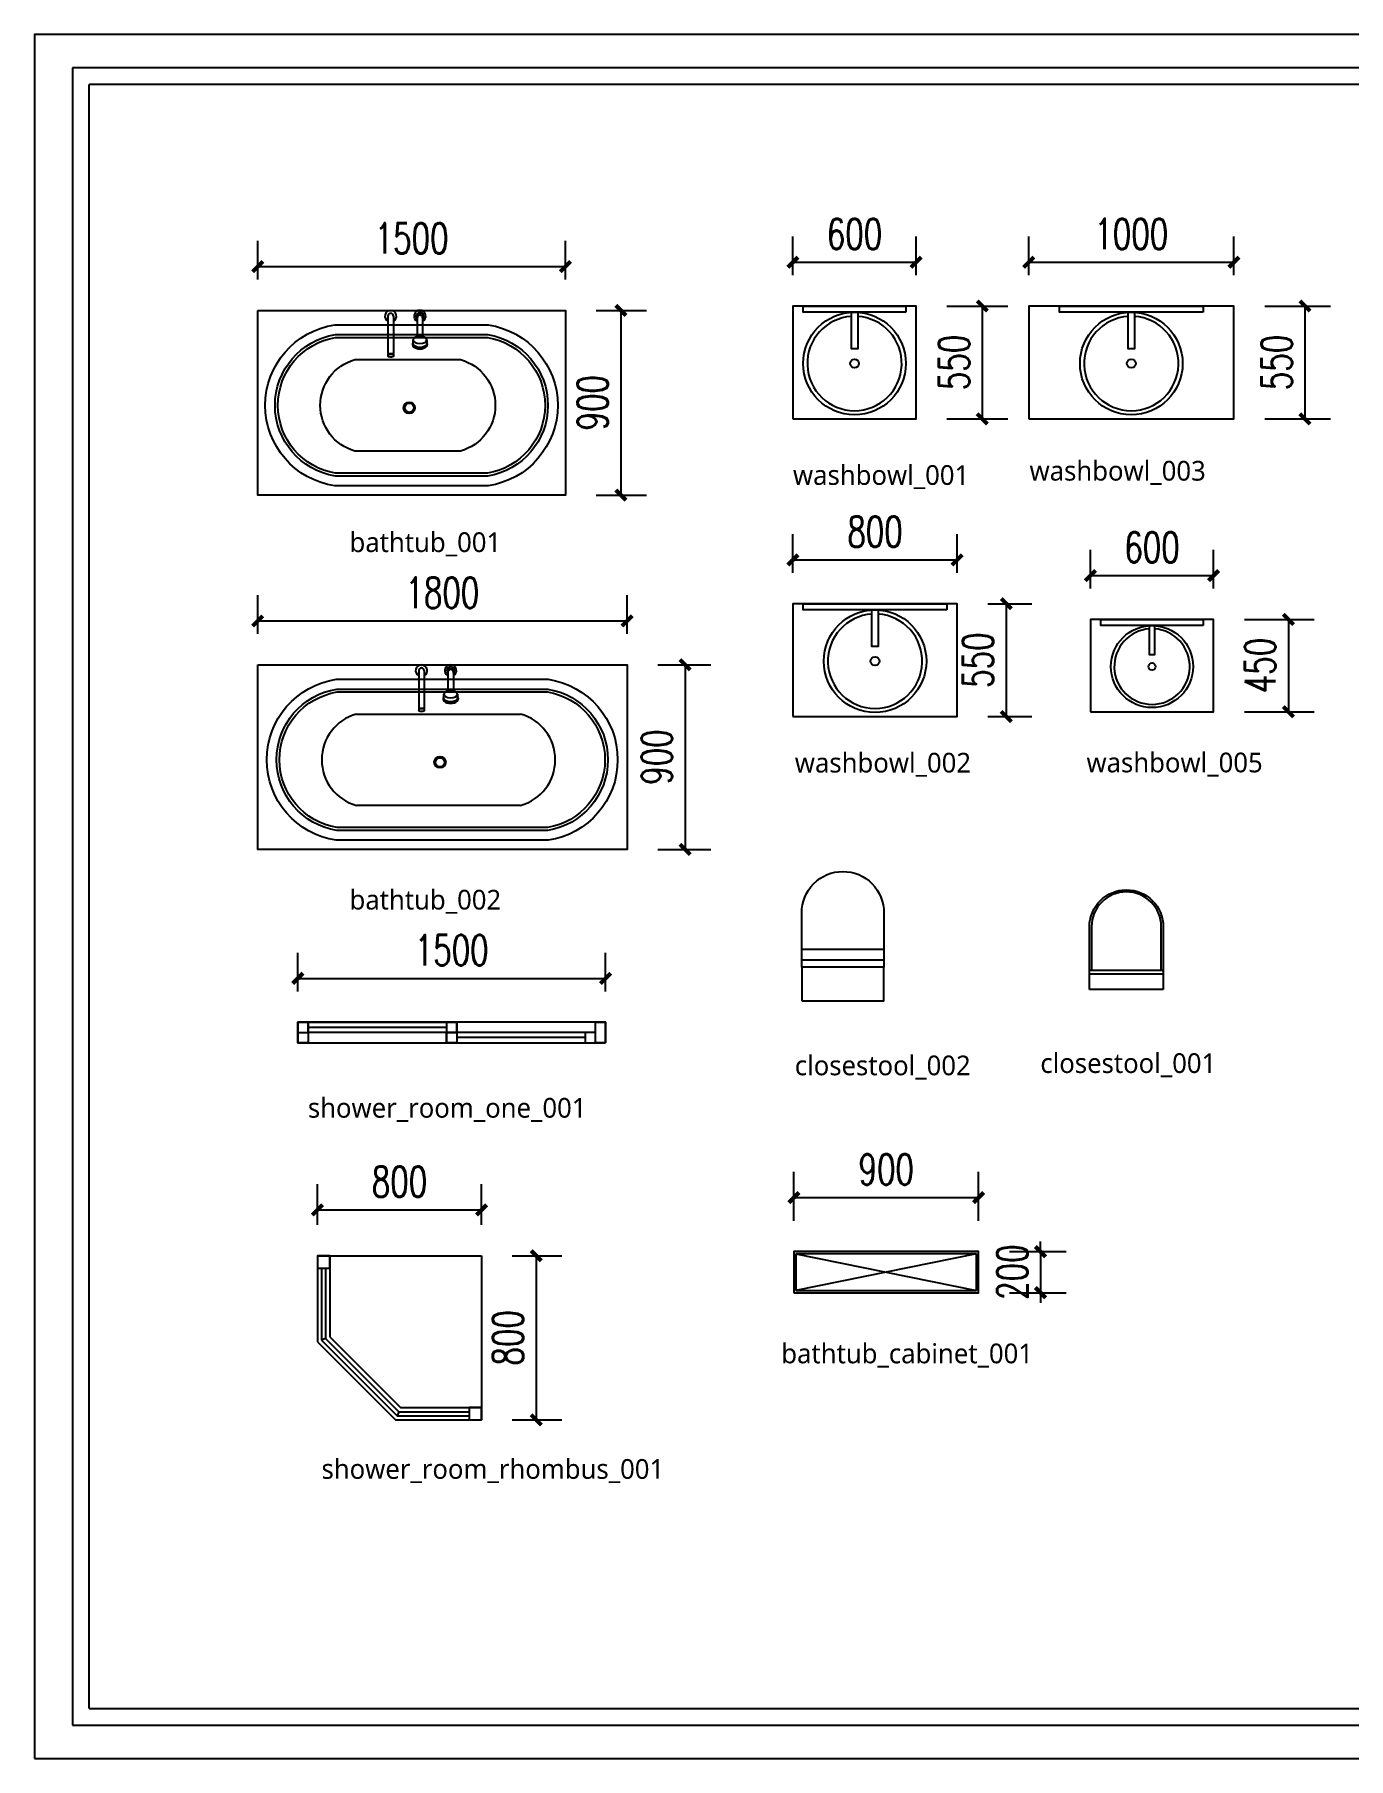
# Model space of a CAD drawing. Extents: x 23971 to 232415, y -48119 to 67869.
# Drawn here: x 183395 to 189799, y 22444 to 30844 of the extents above; entities that cross this region are included whole.
import ezdxf

# ---------------------------------------------------------------- set-up
doc = ezdxf.new("R2010")
doc.units = 0
doc.header["$LTSCALE"] = 1000
doc.header["$MEASUREMENT"] = 0
doc.linetypes.add('DASH', pattern=[0.35, 0.25, -0.1])
doc.linetypes.add('DASHED', pattern=[0.75, 0.5, -0.25])
for name, color, linetype in [('A-WINDOW-门窗', 153, 'Continuous'), ('AXIS', 3, 'Continuous'), ('PM-家具', 146, 'Continuous')]:
    doc.layers.add(name, color=color, linetype=linetype)
doc.styles.add('_TCH_DIM_T3', font='SIMPLEX', dxfattribs={"width": 0.705882, "bigfont": 'GBCBIG'})
doc.styles.get("Standard").update_dxf_attribs({"font": 'gbenor.shx', "bigfont": 'gbcbig.shx'})
doc.dimstyles.new('_TCH_ARCH&&50', dxfattribs={"dimtxt": 148.75, "dimasz": 50, "dimexe": 125, "dimexo": 150, "dimgap": 63.125, "dimtad": 1, "dimdec": 0, "dimzin": 0, "dimdsep": 46, "dimtxsty": '_TCH_DIM_T3', "dimblk": 'ARCHTICK', "dimcen": 0.09, "dimclrt": 7, "dimazin": 2, "dimtfac": 1, "dimtdec": 0, "dimtix": 1, "dimtmove": 2, "dimatfit": 3, "dimfxl": 100, "dimtolj": 1, "dimtzin": 0, "dimarcsym": 0})

# ---------------------------------------------------------------- blocks, each defined once
blk = doc.blocks.new('_ArchTick')
at = {"color": 0, "linetype": 'ByBlock', "const_width": 0.4}
blk.add_lwpolyline([(-0.5, -0.5), (0.5, 0.5)], dxfattribs=at)
blk = doc.blocks.new('*D266')
at = {"layer": 'AXIS', "color": 0, "lineweight": -2, "transparency": 16777216}
for p, q in [((186132.4, 29499.3), (186377.6, 29499.3)), ((186252.6, 29499.3), (186252.6, 28599.3)), ((186132.4, 28599.3), (186377.6, 28599.3))]:
    blk.add_line(p, q, dxfattribs=at)
at = {"layer": 'Defpoints', "color": 0, "transparency": 16777216}
for p in [(185982.4, 29499.3), (185982.4, 28599.3), (186252.6, 28599.3)]:
    blk.add_point(p, dxfattribs=at)
at = {"layer": 'AXIS', "color": 0, "lineweight": -2, "transparency": 16777216, "xscale": 50, "yscale": 50, "zscale": 50}
for p, rotation in [((186252.6, 29499.3), 90), ((186252.6, 28599.3), 270)]:
    blk.add_blockref('_ArchTick', p, dxfattribs=dict(at, rotation=rotation))
at = {"layer": 'AXIS', "color": 7, "transparency": 16777216, "insert": (186115.1, 29049.3), "char_height": 148.75, "attachment_point": 5, "rotation": 90, "style": '_TCH_DIM_T3'}
blk.add_mtext('\\A1;900', dxfattribs=at)
blk = doc.blocks.new('*D267')
at = {"layer": 'AXIS', "color": 0, "lineweight": -2, "transparency": 16777216}
for p, q in [((184482.4, 27922.7), (184482.4, 28111)), ((186282.4, 27922.7), (186282.4, 28111)), ((184482.4, 27986), (186282.4, 27986))]:
    blk.add_line(p, q, dxfattribs=at)
at = {"layer": 'Defpoints', "color": 0, "transparency": 16777216}
for p in [(186282.4, 27986), (184482.4, 27772.7), (186282.4, 27772.7)]:
    blk.add_point(p, dxfattribs=at)
at = {"layer": 'AXIS', "color": 0, "lineweight": -2, "transparency": 16777216, "xscale": 50, "yscale": 50, "zscale": 50, "rotation": 180}
blk.add_blockref('_ArchTick', (184482.4, 27986), dxfattribs=at)
at = {"layer": 'AXIS', "color": 0, "lineweight": -2, "transparency": 16777216, "xscale": 50, "yscale": 50, "zscale": 50}
blk.add_blockref('_ArchTick', (186282.4, 27986), dxfattribs=at)
at = {"layer": 'AXIS', "color": 7, "transparency": 16777216, "insert": (185382.4, 28123.5), "char_height": 148.75, "attachment_point": 5, "style": '_TCH_DIM_T3'}
blk.add_mtext('\\A1;1800', dxfattribs=at)
blk = doc.blocks.new('*D268')
at = {"layer": 'AXIS', "color": 0, "lineweight": -2, "transparency": 16777216}
for p, q in [((186432.4, 27772.7), (186690, 27772.7)), ((186565, 27772.7), (186565, 26872.7)), ((186432.4, 26872.7), (186690, 26872.7))]:
    blk.add_line(p, q, dxfattribs=at)
at = {"layer": 'Defpoints', "color": 0, "transparency": 16777216}
for p in [(186282.4, 27772.7), (186282.4, 26872.7), (186565, 26872.7)]:
    blk.add_point(p, dxfattribs=at)
at = {"layer": 'AXIS', "color": 0, "lineweight": -2, "transparency": 16777216, "xscale": 50, "yscale": 50, "zscale": 50}
for p, rotation in [((186565, 27772.7), 90), ((186565, 26872.7), 270)]:
    blk.add_blockref('_ArchTick', p, dxfattribs=dict(at, rotation=rotation))
at = {"layer": 'AXIS', "color": 7, "transparency": 16777216, "insert": (186427.5, 27322.7), "char_height": 148.75, "attachment_point": 5, "rotation": 90, "style": '_TCH_DIM_T3'}
blk.add_mtext('\\A1;900', dxfattribs=at)
blk = doc.blocks.new('*D269')
at = {"layer": 'AXIS', "color": 0, "lineweight": -2, "transparency": 16777216}
for p, q in [((184482.4, 29649.3), (184482.4, 29837.7)), ((185982.4, 29649.3), (185982.4, 29837.7)), ((184482.4, 29712.7), (185982.4, 29712.7))]:
    blk.add_line(p, q, dxfattribs=at)
at = {"layer": 'Defpoints', "color": 0, "transparency": 16777216}
for p in [(185982.4, 29712.7), (184482.4, 29499.3), (185982.4, 29499.3)]:
    blk.add_point(p, dxfattribs=at)
at = {"layer": 'AXIS', "color": 0, "lineweight": -2, "transparency": 16777216, "xscale": 50, "yscale": 50, "zscale": 50, "rotation": 180}
blk.add_blockref('_ArchTick', (184482.4, 29712.7), dxfattribs=at)
at = {"layer": 'AXIS', "color": 0, "lineweight": -2, "transparency": 16777216, "xscale": 50, "yscale": 50, "zscale": 50}
blk.add_blockref('_ArchTick', (185982.4, 29712.7), dxfattribs=at)
at = {"layer": 'AXIS', "color": 7, "transparency": 16777216, "insert": (185232.4, 29850.2), "char_height": 148.75, "attachment_point": 5, "style": '_TCH_DIM_T3'}
blk.add_mtext('\\A1;1500', dxfattribs=at)
blk = doc.blocks.new('*D270')
at = {"layer": 'AXIS', "color": 0, "lineweight": -2, "transparency": 16777216}
for p, q in [((184678, 26181.2), (184678, 26369.5)), ((186178, 26181.2), (186178, 26369.5)), ((184678, 26244.5), (186178, 26244.5))]:
    blk.add_line(p, q, dxfattribs=at)
at = {"layer": 'Defpoints', "color": 0, "transparency": 16777216}
for p in [(186178, 26244.5), (184678, 26031.2), (186178, 26031.2)]:
    blk.add_point(p, dxfattribs=at)
at = {"layer": 'AXIS', "color": 0, "lineweight": -2, "transparency": 16777216, "xscale": 50, "yscale": 50, "zscale": 50, "rotation": 180}
blk.add_blockref('_ArchTick', (184678, 26244.5), dxfattribs=at)
at = {"layer": 'AXIS', "color": 0, "lineweight": -2, "transparency": 16777216, "xscale": 50, "yscale": 50, "zscale": 50}
blk.add_blockref('_ArchTick', (186178, 26244.5), dxfattribs=at)
at = {"layer": 'AXIS', "color": 7, "transparency": 16777216, "insert": (185428, 26382), "char_height": 148.75, "attachment_point": 5, "style": '_TCH_DIM_T3'}
blk.add_mtext('\\A1;1500', dxfattribs=at)
blk = doc.blocks.new('*D271')
at = {"layer": 'Defpoints', "color": 0, "transparency": 16777216}
for p in [(185573.3, 25116.5), (184773.3, 24893.2), (185573.3, 24893.2)]:
    blk.add_point(p, dxfattribs=at)
at = {"layer": 'PM-家具', "color": 0, "lineweight": -2, "transparency": 16777216}
for p, q in [((184773.3, 25043.2), (184773.3, 25241.5)), ((185573.3, 25043.2), (185573.3, 25241.5)), ((184773.3, 25116.5), (185573.3, 25116.5))]:
    blk.add_line(p, q, dxfattribs=at)
at = {"layer": 'PM-家具', "color": 0, "lineweight": -2, "transparency": 16777216, "xscale": 50, "yscale": 50, "zscale": 50, "rotation": 180}
blk.add_blockref('_ArchTick', (184773.3, 25116.5), dxfattribs=at)
at = {"layer": 'PM-家具', "color": 0, "lineweight": -2, "transparency": 16777216, "xscale": 50, "yscale": 50, "zscale": 50}
blk.add_blockref('_ArchTick', (185573.3, 25116.5), dxfattribs=at)
at = {"layer": 'PM-家具', "color": 7, "transparency": 16777216, "insert": (185173.3, 25254), "char_height": 148.75, "attachment_point": 5, "style": '_TCH_DIM_T3'}
blk.add_mtext('\\A1;800', dxfattribs=at)
blk = doc.blocks.new('*D272')
at = {"layer": 'Defpoints', "color": 0, "transparency": 16777216}
for p in [(185573.3, 24893.2), (185573.3, 24093.2), (185839.8, 24093.2)]:
    blk.add_point(p, dxfattribs=at)
at = {"layer": 'PM-家具', "color": 0, "lineweight": -2, "transparency": 16777216}
for p, q in [((185723.3, 24893.2), (185964.8, 24893.2)), ((185839.8, 24893.2), (185839.8, 24093.2)), ((185723.3, 24093.2), (185964.8, 24093.2))]:
    blk.add_line(p, q, dxfattribs=at)
at = {"layer": 'PM-家具', "color": 0, "lineweight": -2, "transparency": 16777216, "xscale": 50, "yscale": 50, "zscale": 50}
for p, rotation in [((185839.8, 24893.2), 90), ((185839.8, 24093.2), 270)]:
    blk.add_blockref('_ArchTick', p, dxfattribs=dict(at, rotation=rotation))
at = {"layer": 'PM-家具', "color": 7, "transparency": 16777216, "insert": (185702.3, 24493.2), "char_height": 148.75, "attachment_point": 5, "rotation": 90, "style": '_TCH_DIM_T3'}
blk.add_mtext('\\A1;800', dxfattribs=at)
blk = doc.blocks.new('*D281')
at = {"layer": 'AXIS', "color": 0, "lineweight": -2, "transparency": 16777216}
for p, q in [((187091, 28220.1), (187091, 28408.4)), ((187891, 28220.1), (187891, 28408.4)), ((187091, 28283.4), (187891, 28283.4))]:
    blk.add_line(p, q, dxfattribs=at)
at = {"layer": 'Defpoints', "color": 0, "transparency": 16777216}
for p in [(187891, 28283.4), (187091, 28070.1), (187891, 28070.1)]:
    blk.add_point(p, dxfattribs=at)
at = {"layer": 'AXIS', "color": 0, "lineweight": -2, "transparency": 16777216, "xscale": 50, "yscale": 50, "zscale": 50, "rotation": 180}
blk.add_blockref('_ArchTick', (187091, 28283.4), dxfattribs=at)
at = {"layer": 'AXIS', "color": 0, "lineweight": -2, "transparency": 16777216, "xscale": 50, "yscale": 50, "zscale": 50}
blk.add_blockref('_ArchTick', (187891, 28283.4), dxfattribs=at)
at = {"layer": 'AXIS', "color": 7, "transparency": 16777216, "insert": (187491, 28420.9), "char_height": 148.75, "attachment_point": 5, "style": '_TCH_DIM_T3'}
blk.add_mtext('\\A1;800', dxfattribs=at)
blk = doc.blocks.new('*D282')
at = {"layer": 'AXIS', "color": 0, "lineweight": -2, "transparency": 16777216}
for p, q in [((188041, 28070.1), (188255.6, 28070.1)), ((188130.6, 28070.1), (188130.6, 27520.1)), ((188041, 27520.1), (188255.6, 27520.1))]:
    blk.add_line(p, q, dxfattribs=at)
at = {"layer": 'Defpoints', "color": 0, "transparency": 16777216}
for p in [(187891, 28070.1), (187891, 27520.1), (188130.6, 27520.1)]:
    blk.add_point(p, dxfattribs=at)
at = {"layer": 'AXIS', "color": 0, "lineweight": -2, "transparency": 16777216, "xscale": 50, "yscale": 50, "zscale": 50}
for p, rotation in [((188130.6, 28070.1), 90), ((188130.6, 27520.1), 270)]:
    blk.add_blockref('_ArchTick', p, dxfattribs=dict(at, rotation=rotation))
at = {"layer": 'AXIS', "color": 7, "transparency": 16777216, "insert": (187993.1, 27795.1), "char_height": 148.75, "attachment_point": 5, "rotation": 90, "style": '_TCH_DIM_T3'}
blk.add_mtext('\\A1;550', dxfattribs=at)
blk = doc.blocks.new('*D283')
at = {"layer": 'AXIS', "color": 0, "lineweight": -2, "transparency": 16777216}
for p, q in [((188239.9, 29670.5), (188239.9, 29858.8)), ((189239.9, 29670.5), (189239.9, 29858.8)), ((188239.9, 29733.8), (189239.9, 29733.8))]:
    blk.add_line(p, q, dxfattribs=at)
at = {"layer": 'Defpoints', "color": 0, "transparency": 16777216}
for p in [(189239.9, 29733.8), (188239.9, 29520.5), (189239.9, 29520.5)]:
    blk.add_point(p, dxfattribs=at)
at = {"layer": 'AXIS', "color": 0, "lineweight": -2, "transparency": 16777216, "xscale": 50, "yscale": 50, "zscale": 50, "rotation": 180}
blk.add_blockref('_ArchTick', (188239.9, 29733.8), dxfattribs=at)
at = {"layer": 'AXIS', "color": 0, "lineweight": -2, "transparency": 16777216, "xscale": 50, "yscale": 50, "zscale": 50}
blk.add_blockref('_ArchTick', (189239.9, 29733.8), dxfattribs=at)
at = {"layer": 'AXIS', "color": 7, "transparency": 16777216, "insert": (188739.9, 29871.3), "char_height": 148.75, "attachment_point": 5, "style": '_TCH_DIM_T3'}
blk.add_mtext('\\A1;1000', dxfattribs=at)
blk = doc.blocks.new('*D284')
at = {"layer": 'AXIS', "color": 0, "lineweight": -2, "transparency": 16777216}
for p, q in [((189389.9, 29520.5), (189711.3, 29520.5)), ((189586.3, 29520.5), (189586.3, 28970.5)), ((189389.9, 28970.5), (189711.3, 28970.5))]:
    blk.add_line(p, q, dxfattribs=at)
at = {"layer": 'Defpoints', "color": 0, "transparency": 16777216}
for p in [(189239.9, 29520.5), (189239.9, 28970.5), (189586.3, 28970.5)]:
    blk.add_point(p, dxfattribs=at)
at = {"layer": 'AXIS', "color": 0, "lineweight": -2, "transparency": 16777216, "xscale": 50, "yscale": 50, "zscale": 50}
for p, rotation in [((189586.3, 29520.5), 90), ((189586.3, 28970.5), 270)]:
    blk.add_blockref('_ArchTick', p, dxfattribs=dict(at, rotation=rotation))
at = {"layer": 'AXIS', "color": 7, "transparency": 16777216, "insert": (189448.8, 29245.5), "char_height": 148.75, "attachment_point": 5, "rotation": 90, "style": '_TCH_DIM_T3'}
blk.add_mtext('\\A1;550', dxfattribs=at)
blk = doc.blocks.new('*D285')
at = {"layer": 'AXIS', "color": 0, "lineweight": -2, "transparency": 16777216}
for p, q in [((187091, 29670.5), (187091, 29858.8)), ((187691, 29670.5), (187691, 29858.8)), ((187091, 29733.8), (187691, 29733.8))]:
    blk.add_line(p, q, dxfattribs=at)
at = {"layer": 'Defpoints', "color": 0, "transparency": 16777216}
for p in [(187691, 29733.8), (187091, 29520.5), (187691, 29520.5)]:
    blk.add_point(p, dxfattribs=at)
at = {"layer": 'AXIS', "color": 0, "lineweight": -2, "transparency": 16777216, "xscale": 50, "yscale": 50, "zscale": 50, "rotation": 180}
blk.add_blockref('_ArchTick', (187091, 29733.8), dxfattribs=at)
at = {"layer": 'AXIS', "color": 0, "lineweight": -2, "transparency": 16777216, "xscale": 50, "yscale": 50, "zscale": 50}
blk.add_blockref('_ArchTick', (187691, 29733.8), dxfattribs=at)
at = {"layer": 'AXIS', "color": 7, "transparency": 16777216, "insert": (187391, 29871.3), "char_height": 148.75, "attachment_point": 5, "style": '_TCH_DIM_T3'}
blk.add_mtext('\\A1;600', dxfattribs=at)
blk = doc.blocks.new('*D286')
at = {"layer": 'AXIS', "color": 0, "lineweight": -2, "transparency": 16777216}
for p, q in [((187841, 29520.5), (188138.8, 29520.5)), ((188013.8, 29520.5), (188013.8, 28970.5)), ((187841, 28970.5), (188138.8, 28970.5))]:
    blk.add_line(p, q, dxfattribs=at)
at = {"layer": 'Defpoints', "color": 0, "transparency": 16777216}
for p in [(187691, 29520.5), (187691, 28970.5), (188013.8, 28970.5)]:
    blk.add_point(p, dxfattribs=at)
at = {"layer": 'AXIS', "color": 0, "lineweight": -2, "transparency": 16777216, "xscale": 50, "yscale": 50, "zscale": 50}
for p, rotation in [((188013.8, 29520.5), 90), ((188013.8, 28970.5), 270)]:
    blk.add_blockref('_ArchTick', p, dxfattribs=dict(at, rotation=rotation))
at = {"layer": 'AXIS', "color": 7, "transparency": 16777216, "insert": (187876.3, 29245.5), "char_height": 148.75, "attachment_point": 5, "rotation": 90, "style": '_TCH_DIM_T3'}
blk.add_mtext('\\A1;550', dxfattribs=at)
blk = doc.blocks.new('*D287')
at = {"layer": 'AXIS', "color": 0, "lineweight": -2, "transparency": 16777216}
for p, q in [((188540.9, 28143.8), (188540.9, 28332.2)), ((189140.9, 28143.8), (189140.9, 28332.2)), ((188540.9, 28207.2), (189140.9, 28207.2))]:
    blk.add_line(p, q, dxfattribs=at)
at = {"layer": 'Defpoints', "color": 0, "transparency": 16777216}
for p in [(189140.9, 28207.2), (188540.9, 27993.8), (189140.9, 27993.8)]:
    blk.add_point(p, dxfattribs=at)
at = {"layer": 'AXIS', "color": 0, "lineweight": -2, "transparency": 16777216, "xscale": 50, "yscale": 50, "zscale": 50, "rotation": 180}
blk.add_blockref('_ArchTick', (188540.9, 28207.2), dxfattribs=at)
at = {"layer": 'AXIS', "color": 0, "lineweight": -2, "transparency": 16777216, "xscale": 50, "yscale": 50, "zscale": 50}
blk.add_blockref('_ArchTick', (189140.9, 28207.2), dxfattribs=at)
at = {"layer": 'AXIS', "color": 7, "transparency": 16777216, "insert": (188840.9, 28344.7), "char_height": 148.75, "attachment_point": 5, "style": '_TCH_DIM_T3'}
blk.add_mtext('\\A1;600', dxfattribs=at)
blk = doc.blocks.new('*D288')
at = {"layer": 'AXIS', "color": 0, "lineweight": -2, "transparency": 16777216}
for p, q in [((189290.9, 27993.8), (189630.4, 27993.8)), ((189505.4, 27993.8), (189505.4, 27543.8)), ((189290.9, 27543.8), (189630.4, 27543.8))]:
    blk.add_line(p, q, dxfattribs=at)
at = {"layer": 'Defpoints', "color": 0, "transparency": 16777216}
for p in [(189140.9, 27993.8), (189140.9, 27543.8), (189505.4, 27543.8)]:
    blk.add_point(p, dxfattribs=at)
at = {"layer": 'AXIS', "color": 0, "lineweight": -2, "transparency": 16777216, "xscale": 50, "yscale": 50, "zscale": 50}
for p, rotation in [((189505.4, 27993.8), 90), ((189505.4, 27543.8), 270)]:
    blk.add_blockref('_ArchTick', p, dxfattribs=dict(at, rotation=rotation))
at = {"layer": 'AXIS', "color": 7, "transparency": 16777216, "insert": (189367.9, 27768.8), "char_height": 148.75, "attachment_point": 5, "rotation": 90, "style": '_TCH_DIM_T3'}
blk.add_mtext('\\A1;450', dxfattribs=at)
blk = doc.blocks.new('*D292')
at = {"layer": 'AXIS', "color": 0, "lineweight": -2, "transparency": 16777216}
for p, q in [((187095.6, 25063.2), (187095.6, 25301.3)), ((187995.6, 25063.2), (187995.6, 25301.3)), ((187095.6, 25176.3), (187995.6, 25176.3))]:
    blk.add_line(p, q, dxfattribs=at)
at = {"layer": 'Defpoints', "color": 0, "transparency": 16777216}
for p in [(187995.6, 25176.3), (187095.6, 24913.2), (187995.6, 24913.2)]:
    blk.add_point(p, dxfattribs=at)
at = {"layer": 'AXIS', "color": 0, "lineweight": -2, "transparency": 16777216, "xscale": 50, "yscale": 50, "zscale": 50, "rotation": 180}
blk.add_blockref('_ArchTick', (187095.6, 25176.3), dxfattribs=at)
at = {"layer": 'AXIS', "color": 0, "lineweight": -2, "transparency": 16777216, "xscale": 50, "yscale": 50, "zscale": 50}
blk.add_blockref('_ArchTick', (187995.6, 25176.3), dxfattribs=at)
at = {"layer": 'AXIS', "color": 7, "transparency": 16777216, "insert": (187545.6, 25313.8), "char_height": 148.75, "attachment_point": 5, "style": '_TCH_DIM_T3'}
blk.add_mtext('\\A1;900', dxfattribs=at)
blk = doc.blocks.new('*D289')
at = {"layer": 'AXIS', "color": 0, "lineweight": -2, "transparency": 16777216}
for p, q in [((188297.5, 24913.2), (188297.5, 24963.2)), ((188145.6, 24913.2), (188422.5, 24913.2)), ((188297.5, 24913.2), (188297.5, 24713.2)), ((188145.6, 24713.2), (188422.5, 24713.2)), ((188297.5, 24713.2), (188297.5, 24663.2))]:
    blk.add_line(p, q, dxfattribs=at)
at = {"layer": 'Defpoints', "color": 0, "transparency": 16777216}
for p in [(187995.6, 24913.2), (187995.6, 24713.2), (188297.5, 24713.2)]:
    blk.add_point(p, dxfattribs=at)
at = {"layer": 'AXIS', "color": 0, "lineweight": -2, "transparency": 16777216, "xscale": 50, "yscale": 50, "zscale": 50}
for p, rotation in [((188297.5, 24913.2), 270), ((188297.5, 24713.2), 90)]:
    blk.add_blockref('_ArchTick', p, dxfattribs=dict(at, rotation=rotation))
at = {"layer": 'AXIS', "color": 7, "transparency": 16777216, "insert": (188160, 24813.2), "char_height": 148.75, "attachment_point": 5, "rotation": 90, "style": '_TCH_DIM_T3'}
blk.add_mtext('\\A1;200', dxfattribs=at)
blk = doc.blocks.new('40kuang')
at = {"color": 251}
for p, q in [((-169558.1, 36672.9), (-181089.5, 36672.9)), ((-181089.5, 36672.9), (-181089.5, 28598.2)), ((-181089.5, 28598.2), (-169558.1, 28598.2))]:
    blk.add_line(p, q, dxfattribs=at)
for p, q in [((-169639.4, 36591.5), (-181008.2, 36591.5)), ((-181008.2, 28679.5), (-181008.2, 36591.5)), ((-181008.2, 28679.5), (-169639.4, 28679.5))]:
    blk.add_line(p, q)
blk.add_lwpolyline([(-181275.4, 28435.5), (-169395.4, 28435.5), (-169395.4, 36835.5), (-181275.4, 36835.5)], close=True)
blk = doc.blocks.new('matong390')
at = {"color": 250, "linetype": 'DASHED', "ltscale": 2}
blk.add_line((-149259.7, -24724.9), (-149619.7, -24724.9), dxfattribs=at)
at = {"layer": 'PM-家具'}
for p, q in [((-149609.7, -24511.5), (-149609.7, -24724.9)), ((-149269.7, -24724.9), (-149269.7, -24511.5)), ((-149619.7, -24740.6), (-149259.7, -24740.6)), ((-149259.7, -24816.5), (-149619.7, -24816.5))]:
    blk.add_line(p, q, dxfattribs=at)
blk.add_lwpolyline([(-149619.7, -24816.5), (-149619.7, -24511.5, -1), (-149259.7, -24511.5), (-149259.7, -24816.5)], format="xyb", dxfattribs=at)
blk.add_arc((-149439.7, -24511.5), 170, 0, 180, dxfattribs=at)
blk = doc.blocks.new('1000xishoutai')
at = {"layer": 'PM-家具'}
for points in [[(188239.9, 28970.5), (189239.9, 28970.5), (189239.9, 29520.5), (188239.9, 29520.5)], [(189089.9, 29490.5), (188389.9, 29490.5), (188389.9, 29520.5), (189089.9, 29520.5)], [(188724.3, 29490.5), (188755.5, 29490.5), (188755.5, 29311.6), (188724.3, 29311.6)]]:
    blk.add_lwpolyline(points, close=True, dxfattribs=at)
for radius in [250, 21.7]:
    blk.add_circle((188739.9, 29240.5), radius, dxfattribs=at)
blk.add_arc((188739.9, 29240.5), 230, 93.87962, 86.12038, dxfattribs=at)
blk = doc.blocks.new('yuganggui')
at = {"layer": 'PM-家具', "color": 250, "linetype": 'DASH', "ltscale": 100}
for p, q in [((189286.6, 24903.2), (188406.6, 24723.2)), ((188406.6, 24903.2), (189286.6, 24723.2))]:
    blk.add_line(p, q, dxfattribs=at)
at = {"layer": 'PM-家具'}
blk.add_lwpolyline([(188396.6, 24713.2), (189296.6, 24713.2), (189296.6, 24913.2), (188396.6, 24913.2)], close=True, dxfattribs=at)
at = {"layer": 'PM-家具', "color": 250, "linetype": 'DASH', "ltscale": 100}
blk.add_lwpolyline([(188406.6, 24723.2), (189286.6, 24723.2), (189286.6, 24903.2), (188406.6, 24903.2)], close=True, dxfattribs=at)
blk = doc.blocks.new('yugang1500')
at = {"layer": 'PM-家具'}
for p, q in [((185111.7, 29469.3), (185111.7, 29277.3)), ((185139.7, 29469.3), (185139.7, 29277.3)), ((185261.7, 29460.3), (185261.7, 29364.7)), ((185289.7, 29460.3), (185289.7, 29364.7)), ((185111.7, 29277.3), (185139.7, 29277.3)), ((185112.7, 29277.3), (185111.7, 29277.3)), ((185111.7, 29274.3), (185111.7, 29264.1)), ((185111.7, 29274.3), (185139.7, 29274.3)), ((185111.7, 29274.3), (185112.7, 29274.3)), ((185112.7, 29277.3), (185112.7, 29274.3)), ((185138.7, 29277.3), (185138.7, 29274.3)), ((185139.7, 29277.3), (185138.7, 29277.3)), ((185138.7, 29274.3), (185139.7, 29274.3)), ((185139.7, 29274.3), (185139.7, 29264.1)), ((185238, 29327.9), (185238, 29322.8)), ((185240.7, 29327.9), (185240.7, 29347.8)), ((185240.7, 29335.9), (185240.7, 29347.8)), ((185310.7, 29327.9), (185310.7, 29347.8)), ((185310.7, 29347.8), (185310.7, 29335.9)), ((185310.7, 29335.9), (185312.3, 29333.2)), ((185313.5, 29327.9), (185313.5, 29322.8)), ((185313.5, 29327.9), (185313.5, 29322.8))]:
    blk.add_line(p, q, dxfattribs=at)
blk.add_lwpolyline([(185371.2, 28599.3), (184838.8, 28599.3, -0.86367), (184838.8, 29424.7), (185626, 29424.7, -0.86367), (185626, 28599.3), (185371.2, 28599.3)], format="xyb", dxfattribs=at)
at = {"layer": 'PM-家具', "color": 251}
for points in [[(185623.1, 28649.3), (184841.8, 28649.3, -0.853085), (184841.8, 29374.7), (185626, 29374.7)], [(185622.1, 28664.3), (184842.7, 28664.3, -0.849433), (184842.7, 29359.7), (185626, 29359.7)], [(185520.1, 29374.7), (185623.1, 29374.7, -0.853085), (185623.1, 28649.3), (185371.2, 28649.3)], [(185520.1, 29359.7), (185622.1, 29359.7, -0.849433), (185622.1, 28664.3), (185371.2, 28664.3)], [(185484.3, 28777.5), (184942.5, 28777.5, -0.760051), (184942.5, 29246.5), (185484.3, 29246.5, -0.760051), (185484.3, 28777.5), (184942.5, 28777.5)]]:
    blk.add_lwpolyline(points, format="xyb", dxfattribs=at)
at = {"layer": 'PM-家具'}
blk.add_lwpolyline([(185139.7, 29264.1), (185139.5, 29263.3), (185139.1, 29262.6), (185138, 29261.8), (185136.7, 29261.1), (185134.4, 29260.4), (185129.9, 29259.6), (185127.5, 29259.4), (185125.7, 29259.4), (185123, 29259.4), (185118.6, 29260), (185115, 29261), (185112.8, 29262.2), (185112.2, 29262.8), (185111.8, 29263.6), (185111.7, 29264.1)], dxfattribs=at)
for radius in [29.2, 23.2]:
    blk.add_circle((185221.2, 28999.3), radius, dxfattribs=at)
for centre, radius, start, end in [((185125.7, 29469.3), 29.7, 298.17039, 241.82961), ((185125.7, 29469.3), 14, 0, 180), ((185275.7, 29469.3), 30, 297.81814, 242.18186), ((185275.7, 29469.3), 19.1, 325.55374, 214.44626), ((185245, 29460.1), 14.8, 357.05499, 38.51789), ((185275.7, 29461.9), 16.1, 330.17809, 209.82191), ((185275.7, 29460.3), 14, 0, 180), ((185306.4, 29460.1), 14.8, 141.48211, 182.94501)]:
    blk.add_arc(centre, radius, start, end, dxfattribs=at)
at = {"layer": 'PM-家具', "extrusion": (0, 0, -1)}
blk.add_ellipse((185275.7, 29347.8), major_axis=(-35, 0), ratio=0.528596, dxfattribs=at)
at = {"layer": 'PM-家具'}
for centre, start_param, end_param in [((185275.7, 29327.9), -0.384776, 3.526331), ((185275.7, 29322.8), 0, 3.141593)]:
    blk.add_ellipse(centre, major_axis=(-37.8, 0), ratio=0.563059, start_param=start_param, end_param=end_param, dxfattribs=at)
at = {"layer": 'PM-家具', "extrusion": (0, 0, -1)}
blk.add_ellipse((185275.7, 29327.9), major_axis=(-35, 0), ratio=0.528596, start_param=3.141593, end_param=6.283185, dxfattribs=at)
blk = doc.blocks.new('yugang150')
at = {"layer": 'PM-家具'}
blk.add_lwpolyline([(184482.4, 29499.3), (185982.4, 29499.3), (185982.4, 28599.3), (184482.4, 28599.3)], close=True, dxfattribs=at)
at = {"xscale": 0.95, "yscale": 0.95, "zscale": 0.95}
blk.add_blockref('yugang1500', (9261.1, 1475.2), dxfattribs=at)
blk = doc.blocks.new('1800yugang')
at = {"layer": 'PM-家具'}
for p, q in [((-165287.4, -23091), (-165287.4, -23283)), ((-165259.4, -23091), (-165259.4, -23283)), ((-165137.4, -23100), (-165137.4, -23195.6)), ((-165109.4, -23100), (-165109.4, -23195.6)), ((-165161.2, -23232.4), (-165161.2, -23237.5)), ((-165158.4, -23232.4), (-165158.4, -23212.5)), ((-165158.4, -23224.4), (-165158.4, -23212.5)), ((-165088.4, -23232.4), (-165088.4, -23212.5)), ((-165088.4, -23212.5), (-165088.4, -23224.4)), ((-165088.4, -23224.4), (-165086.9, -23227.1)), ((-165085.7, -23232.4), (-165085.7, -23237.5)), ((-165085.7, -23232.4), (-165085.7, -23237.5)), ((-165287.4, -23283), (-165259.4, -23283)), ((-165286.4, -23283), (-165287.4, -23283)), ((-165287.4, -23286), (-165287.4, -23296.2)), ((-165287.4, -23286), (-165259.4, -23286)), ((-165287.4, -23286), (-165286.4, -23286)), ((-165286.4, -23283), (-165286.4, -23286)), ((-165260.4, -23283), (-165260.4, -23286)), ((-165259.4, -23283), (-165260.4, -23283)), ((-165260.4, -23286), (-165259.4, -23286)), ((-165259.4, -23286), (-165259.4, -23296.2))]:
    blk.add_line(p, q, dxfattribs=at)
at = {"layer": 'PM-家具', "color": 251}
for p, q in [((-165606.7, -23313.8), (-164764.9, -23313.8)), ((-164764.9, -23782.8), (-165606.7, -23782.8))]:
    blk.add_line(p, q, dxfattribs=at)
at = {"layer": 'PM-家具'}
blk.add_lwpolyline([(-165178, -23961), (-165710.3, -23961, -0.86367), (-165710.3, -23135.6), (-164623.1, -23135.6, -0.86367), (-164623.1, -23961), (-165178, -23961)], format="xyb", dxfattribs=at)
at = {"layer": 'PM-家具', "color": 251}
for points in [[(-164626.1, -23911), (-165707.3, -23911, -0.853085), (-165707.3, -23185.6), (-164623.1, -23185.6)], [(-164627, -23896), (-165706.4, -23896, -0.849433), (-165706.4, -23200.6), (-164623.1, -23200.6)], [(-165029, -23185.6), (-164626.1, -23185.6, -0.853085), (-164626.1, -23911), (-165178, -23911)], [(-165029, -23200.6), (-164627, -23200.6, -0.849433), (-164627, -23896), (-165178, -23896)]]:
    blk.add_lwpolyline(points, format="xyb", dxfattribs=at)
at = {"layer": 'PM-家具'}
blk.add_lwpolyline([(-165259.4, -23296.2), (-165259.6, -23297), (-165260.1, -23297.6), (-165261.2, -23298.5), (-165262.5, -23299.2), (-165264.7, -23299.9), (-165269.2, -23300.7), (-165271.6, -23300.9), (-165273.4, -23300.9), (-165276.1, -23300.9), (-165280.6, -23300.3), (-165284.2, -23299.2), (-165286.3, -23298.1), (-165286.9, -23297.5), (-165287.3, -23296.7), (-165287.4, -23296.2)], dxfattribs=at)
for radius in [29.2, 23.2]:
    blk.add_circle((-165178, -23561), radius, dxfattribs=at)
for centre, radius, start, end in [((-165273.4, -23091), 29.7, 298.17039, 241.82961), ((-165273.4, -23091), 14, 0, 180), ((-165123.4, -23091), 30, 297.81814, 242.18186), ((-165123.4, -23091), 19.1, 325.55374, 214.44626), ((-165154.1, -23100.1), 14.8, 357.05499, 38.51789), ((-165123.4, -23098.4), 16.1, 330.17809, 209.82191), ((-165123.4, -23100), 14, 0, 180), ((-165092.7, -23100.1), 14.8, 141.48211, 182.94501)]:
    blk.add_arc(centre, radius, start, end, dxfattribs=at)
at = {"layer": 'PM-家具', "color": 251}
for centre, start, end in [((-165541.5, -23548.3), 105.5266, 254.4734), ((-164830, -23548.3), 285.5266, 74.4734)]:
    blk.add_arc(centre, 243.3, start, end, dxfattribs=at)
at = {"layer": 'PM-家具'}
for centre, start_param, end_param in [((-165123.4, -23232.4), -0.384776, 3.526331), ((-165123.4, -23237.5), 0, 3.141593)]:
    blk.add_ellipse(centre, major_axis=(-37.8, 0), ratio=0.563059, start_param=start_param, end_param=end_param, dxfattribs=at)
at = {"layer": 'PM-家具', "extrusion": (0, 0, -1)}
blk.add_ellipse((-165123.4, -23212.5), major_axis=(-35, 0), ratio=0.528596, dxfattribs=at)
blk.add_ellipse((-165123.4, -23232.4), major_axis=(-35, 0), ratio=0.528596, start_param=3.141593, end_param=6.283185, dxfattribs=at)
blk = doc.blocks.new('yugang180')
at = {"layer": 'PM-家具'}
blk.add_lwpolyline([(184482.4, 27772.7), (186282.4, 27772.7), (186282.4, 26872.7), (184482.4, 26872.7)], close=True, dxfattribs=at)
at = {"color": 146, "true_color": 0x105689, "xscale": 0.95, "yscale": 0.95, "zscale": 0.95}
blk.add_blockref('1800yugang', (342290, 49680.6), dxfattribs=at)

msp = doc.modelspace()

# ---------------------------------------------------------------- linework, layer by layer
at = {"color": 35, "linetype": 'ByBlock'}
msp.add_line((186178, 25931.2), (186178, 26031.2), dxfattribs=at)
at = {"layer": 'A-WINDOW-门窗', "color": 250, "linetype": 'DASHED', "ltscale": 2}
for p, q in [((187134.2, 26387.5), (187534.2, 26387.5)), ((184728, 26006.2), (185403, 26006.2)), ((186078, 25956.2), (185453, 25956.2))]:
    msp.add_line(p, q, dxfattribs=at)
for points in [[(184728, 26031.2), (184678, 26031.2), (184678, 25981.2), (184728, 25981.2)], [(184678, 26031.2), (184728, 26031.2), (184728, 25931.2), (184678, 25931.2)], [(185453, 25981.2), (184728, 25981.2), (184728, 26031.2), (185453, 26031.2)], [(185453, 26031.2), (185403, 26031.2), (185403, 25981.2), (185453, 25981.2)], [(185403, 25981.2), (185453, 25981.2), (185453, 25931.2), (185403, 25931.2)], [(185403, 25931.2), (186128, 25931.2), (186128, 25981.2), (185403, 25981.2)], [(186128, 25981.2), (186078, 25981.2), (186078, 25931.2), (186128, 25931.2)], [(186128, 26031.2), (186178, 26031.2), (186178, 25931.2), (186128, 25931.2)]]:
    msp.add_lwpolyline(points, close=True, dxfattribs=at)
at = {"layer": 'PM-家具'}
for p, q in [((187534.2, 26332.7), (187134.2, 26332.7)), ((184773.3, 24893.2), (184773.3, 24473.2)), ((184833.3, 24893.2), (184773.3, 24893.2)), ((184773.3, 24893.2), (185573.3, 24893.2)), ((184833.3, 24893.2), (184833.3, 24498)), ((185573.3, 24893.2), (185573.3, 24093.2)), ((184773.3, 24473.2), (185153.3, 24093.2)), ((184833.3, 24498), (185178.1, 24153.2)), ((185178.1, 24153.2), (185573.3, 24153.2)), ((185573.3, 24153.2), (185573.3, 24093.2)), ((185153.3, 24093.2), (185573.3, 24093.2))]:
    msp.add_line(p, q, dxfattribs=at)
at = {"layer": 'PM-家具', "color": 250, "linetype": 'DASH', "ltscale": 100}
for p, q in [((184793.3, 24833.2), (184793.3, 24481.5)), ((184813.3, 24833.2), (184813.3, 24489.7)), ((184813.3, 24489.7), (184793.3, 24481.5)), ((184793.3, 24481.5), (185161.5, 24113.2)), ((184813.3, 24489.7), (185169.8, 24133.2)), ((185169.8, 24133.2), (185161.5, 24113.2)), ((185161.5, 24113.2), (185513.3, 24113.2)), ((185169.8, 24133.2), (185513.3, 24133.2))]:
    msp.add_line(p, q, dxfattribs=at)
at = {"layer": 'PM-家具'}
for points in [[(187091, 28970.5), (187691, 28970.5), (187691, 29520.5), (187091, 29520.5)], [(187641, 29490.5), (187141, 29490.5), (187141, 29520.5), (187641, 29520.5)], [(187375.5, 29490.5), (187406.6, 29490.5), (187406.6, 29311.6), (187375.5, 29311.6)], [(187091, 27520.1), (187891, 27520.1), (187891, 28070.1), (187091, 28070.1)], [(187841, 28040.1), (187141, 28040.1), (187141, 28070.1), (187841, 28070.1)], [(187475.5, 28040.1), (187506.6, 28040.1), (187506.6, 27861.3), (187475.5, 27861.3)], [(188540.9, 27543.8), (189140.9, 27543.8), (189140.9, 27993.8), (188540.9, 27993.8)], [(189090.9, 27963.8), (188590.9, 27963.8), (188590.9, 27993.8), (189090.9, 27993.8)], [(188828.4, 27963.8), (188853.3, 27963.8), (188853.3, 27820.8), (188828.4, 27820.8)], [(187134.2, 26135.4), (187534.2, 26135.4), (187534.2, 26299.8), (187134.2, 26299.8)], [(186178, 25931.2), (186178, 26031.2), (184678, 26031.2), (184678, 25931.2)], [(184773.3, 24833.2), (184833.3, 24833.2), (184833.3, 24893.2), (184773.3, 24893.2)], [(185513.3, 24093.2), (185573.3, 24093.2), (185573.3, 24153.2), (185513.3, 24153.2)]]:
    msp.add_lwpolyline(points, close=True, dxfattribs=at)
msp.add_lwpolyline([(187134.2, 26562.7, -0.418231), (187334.2, 26765.4, -0.418231), (187534.2, 26562.7), (187534.2, 26299.8), (187134.2, 26299.8), (187134.2, 26562.7)], format="xyb", dxfattribs=at)
for centre, radius in [((187391, 29240.5), 250), ((187391, 29240.5), 21.7), ((187491, 27790.1), 250), ((188840.9, 27763.8), 200), ((187491, 27790.1), 21.7), ((188840.9, 27763.8), 17.4)]:
    msp.add_circle(centre, radius, dxfattribs=at)
for centre, radius in [((187391, 29240.5), 230), ((187491, 27790.1), 230), ((188840.9, 27763.8), 184)]:
    msp.add_arc(centre, radius, 93.87962, 86.12038, dxfattribs=at)

# ---------------------------------------------------------------- block references
at = {"color": 146}
msp.add_blockref('40kuang', (364669.9, -5992), dxfattribs=at)
for name, p in [('yugang150', (0, 0)), ('1000xishoutai', (0, 0)), ('yugang180', (0, 0)), ('yuganggui', (-1301, 0))]:
    msp.add_blockref(name, p)
at = {"layer": 'PM-家具', "color": 146}
msp.add_blockref('matong390', (338155.6, 51007.4), dxfattribs=at)

# ---------------------------------------------------------------- texts
at = {"char_height": 96, "width": 745.875, "attachment_point": 1}
for s, insert in [('{\\fMicrosoft YaHei|b0|i0|c134|p34;washbowl_001}', (187091, 28745)), ('{\\fMicrosoft YaHei|b0|i0|c134|p34;washbowl_003}', (188243.9, 28765.9)), ('{\\fMicrosoft YaHei|b0|i0|c134|p34;bathtub_001}', (184930, 28417.8)), ('{\\fMicrosoft YaHei|b0|i0|c134|p34;washbowl_002}', (187100, 27343.5)), ('{\\fMicrosoft YaHei|b0|i0|c134|p34;washbowl_005}', (188521.4, 27344.5)), ('{\\fMicrosoft YaHei|b0|i0|c134|p34;bathtub_002}', (184930, 26675.9)), ('{\\fMicrosoft YaHei|b0|i0|c134|p34;closestool_002}', (187100, 25868.5)), ('{\\fMicrosoft YaHei|b0|i0|c134|p34;closestool_001}', (188296.7, 25879.6)), ('{\\fMicrosoft YaHei|b0|i0|c134|p34;shower_room_one_001}', (184726.9, 25661.9)), ('{\\fMicrosoft YaHei|b0|i0|c134|p34;bathtub_cabinet_001}', (187034.1, 24465.1)), ('{\\fMicrosoft YaHei|b0|i0|c134|p34;shower_room_rhombus_001}', (184793.4, 23902.3))]:
    msp.add_mtext(s, dxfattribs=dict(at, insert=insert))

# ---------------------------------------------------------------- dimensions: what is measured, and where the dimension line sits
at = {"layer": 'AXIS'}
for base, p1, p2, picture, middle in [((185982.4, 29712.7), (184482.4, 29499.3), (185982.4, 29499.3), '*D269', (185232.4, 29850.2)), ((187691, 29733.8), (187091, 29520.5), (187691, 29520.5), '*D285', (187391, 29871.3)), ((189239.9, 29733.8), (188239.9, 29520.5), (189239.9, 29520.5), '*D283', (188739.9, 29871.3)), ((187891, 28283.4), (187091, 28070.1), (187891, 28070.1), '*D281', (187491, 28420.9)), ((189140.9, 28207.2), (188540.9, 27993.8), (189140.9, 27993.8), '*D287', (188840.9, 28344.7)), ((186282.4, 27986), (184482.4, 27772.7), (186282.4, 27772.7), '*D267', (185382.4, 28123.5)), ((186178, 26244.5), (184678, 26031.2), (186178, 26031.2), '*D270', (185428, 26382)), ((187995.6, 25176.3), (187095.6, 24913.2), (187995.6, 24913.2), '*D292', (187545.6, 25313.8))]:
    dim = msp.add_linear_dim(base=base, p1=p1, p2=p2, dimstyle='_TCH_ARCH&&50', dxfattribs=at)
    dim.commit()
    dim.dimension.update_dxf_attribs({"geometry": picture, "text_midpoint": middle})
for base, p1, p2, picture, middle in [((186252.6, 28599.3), (185982.4, 29499.3), (185982.4, 28599.3), '*D266', (186115.1, 29049.3)), ((188013.8, 28970.5), (187691, 29520.5), (187691, 28970.5), '*D286', (187876.3, 29245.5)), ((189586.3, 28970.5), (189239.9, 29520.5), (189239.9, 28970.5), '*D284', (189448.8, 29245.5)), ((188130.6, 27520.1), (187891, 28070.1), (187891, 27520.1), '*D282', (187993.1, 27795.1)), ((189505.4, 27543.8), (189140.9, 27993.8), (189140.9, 27543.8), '*D288', (189367.9, 27768.8)), ((186565, 26872.7), (186282.4, 27772.7), (186282.4, 26872.7), '*D268', (186427.5, 27322.7)), ((188297.5, 24713.2), (187995.6, 24913.2), (187995.6, 24713.2), '*D289', (188160, 24813.2))]:
    dim = msp.add_linear_dim(base=base, p1=p1, p2=p2, angle=90, dimstyle='_TCH_ARCH&&50', dxfattribs=at)
    dim.commit()
    dim.dimension.update_dxf_attribs({"geometry": picture, "text_midpoint": middle})
at = {"layer": 'PM-家具'}
dim = msp.add_linear_dim(base=(185573.3, 25116.5), p1=(184773.3, 24893.2), p2=(185573.3, 24893.2), dimstyle='_TCH_ARCH&&50', dxfattribs=at)
dim.commit()
dim.dimension.update_dxf_attribs({"geometry": '*D271', "text_midpoint": (185173.3, 25254)})
dim = msp.add_linear_dim(base=(185839.8, 24093.2), p1=(185573.3, 24893.2), p2=(185573.3, 24093.2), angle=90, dimstyle='_TCH_ARCH&&50', dxfattribs=at)
dim.commit()
dim.dimension.update_dxf_attribs({"geometry": '*D272', "text_midpoint": (185702.3, 24493.2)})

doc.saveas('drawing.dxf')
